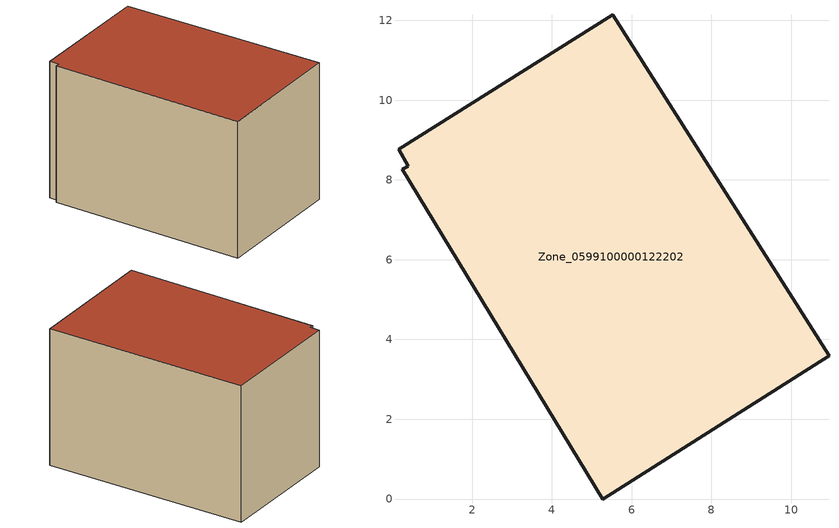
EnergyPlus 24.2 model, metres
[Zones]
Zone_0599100000122202
 floor ground (C_G): 0.16,8.77 5.53,12.13 10.95,3.59 5.28,0 0.24,8.27 0.4,8.35 z0
 wall outside (C_F): 10.95,3.59 5.53,12.13 0.16,8.77 0.4,8.35 0.24,8.27 5.28,0 10.95,3.59 z0:6.84
 roof outside (C_R): 5.53,12.13 0.16,8.77 0.4,8.35 0.24,8.27 5.28,0 10.95,3.59 z6.84
[BUILDING]
Pand.0599100000122202: North Axis=0; Terrain=City; Loads Convergence Tolerance Value=0.04; Temperature Convergence Tolerance Value=0.4; Solar Distribution=FullExterior; Maximum Number of Warmup Days=25; Minimum Number of Warmup Days=1
[Site:Location]
Rotterdam.The.Hague.AP_ZH_NLD Design_Conditions: Latitude=51.96; Longitude=4.45; Time Zone=1; Elevation=-4.5
[SITE:GROUNDTEMPERATURE:BUILDINGSURFACE]
18, 18, 18, 18, 18, 18, 18, 18, 18, 18, 18, 18
[MATERIAL] Thermal Absorptance=0.9; Solar Absorptance=0.7; Visible Absorptance=0.7
Name | Roughness | Thickness | Conductivity | Density | Specific Heat
G.TI.1946 | MediumSmooth | 0.15 | 1 | 540 | 1210
F.TI.1946 | Rough | 0.3 | 0.857143 | 1920 | 840
R.TI.1946 | MediumRough | 0.2 | 0.1 | 1500 | 1000
[CONSTRUCTION]
C_G: G.TI.1946
C_F: F.TI.1946
C_R: R.TI.1946
[ZONE]
Zone_0599100000122202: Type=1; Multiplier=1; Ceiling Height=Autocalculate; Volume=Autocalculate; Floor Area=autocalculate; Part of Total Floor Area=Yes
[ZONEINFILTRATION:DESIGNFLOWRATE]
Infil_Zone_0599100000122202: Zone or ZoneList or Space or SpaceList=Zone_0599100000122202; Schedule=AlwaysOn; Design Flow Rate Calculation Method=Flow/Area; Flow Rate per Floor Area=0.003; Constant Term Coefficient=1; Temperature Term Coefficient=0; Velocity Term Coefficient=0; Velocity Squared Term Coefficient=0
[HVACTEMPLATE:ZONE:IDEALLOADSAIRSYSTEM]
Zone_0599100000122202: Maximum Heating Supply Air Temperature=50; Minimum Cooling Supply Air Temperature=13; Maximum Heating Supply Air Humidity Ratio=0.0156; Minimum Cooling Supply Air Humidity Ratio=0.0077; Heating Limit=NoLimit; Cooling Limit=NoLimit; Dehumidification Control Type=ConstantSensibleHeatRatio; Cooling Sensible Heat Ratio=0.7; Dehumidification Setpoint=60; Humidification Control Type=None; Humidification Setpoint=30; Outdoor Air Method=None; Outdoor Air Flow Rate per Person=0.00944; Outdoor Air Flow Rate per Zone Floor Area=0; Outdoor Air Flow Rate per Zone=0; Demand Controlled Ventilation Type=None; Outdoor Air Economizer Type=NoEconomizer; Heat Recovery Type=None; Sensible Heat Recovery Effectiveness=0.7; Latent Heat Recovery Effectiveness=0.65
[ZONECONTROL:THERMOSTAT]
ThermostatControl_Zone_0599100000122202: Zone or ZoneList=Zone_0599100000122202; Control Type Schedule=DualSetpointControlType; Control 1=Thermostat_Zone_0599100000122202; Temperature Difference Between Cutout And Setpoint=0
[THERMOSTATSETPOINT:DUALSETPOINT]
Thermostat_Zone_0599100000122202: Heating Setpoint Temperature Schedule=HeatingSetpoint_Zone_0599100000122202; Cooling Setpoint Temperature Schedule=CoolingSetpoint_Zone_0599100000122202
[SCHEDULE:COMPACT]
HeatingSetpoint_Zone_0599100000122202: Through: 12/31, For: AllDays, Until: 24:00, 21
CoolingSetpoint_Zone_0599100000122202: Through: 12/31, For: AllDays, Until: 24:00, 24
DualSetpointControlType: Through: 12/31, For: AllDays, Until: 24:00, 4
AlwaysOn: Through: 12/31, For: AllDays, Until: 24:00, 1
